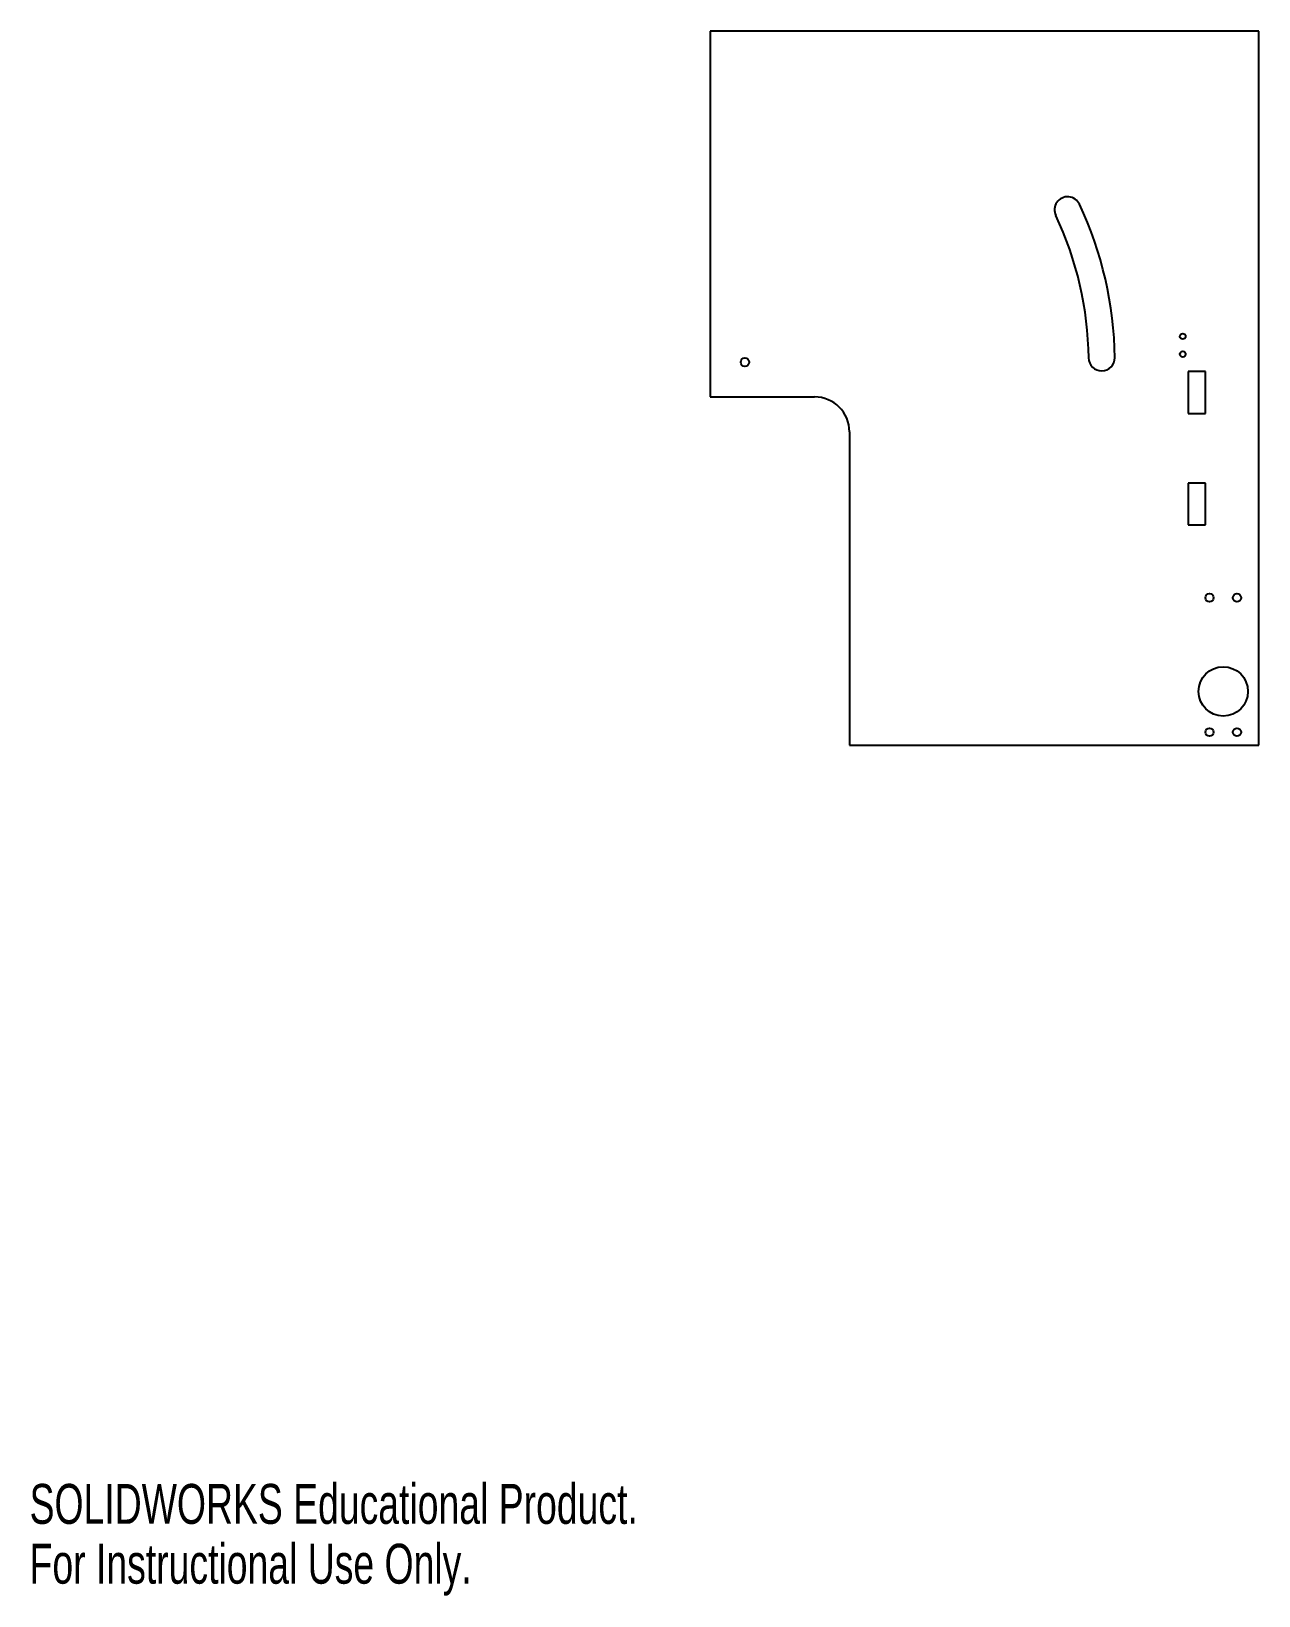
# Model space of a CAD drawing. Header units: millimetres. Extents: x 1 to 448, y 0 to 570.
import ezdxf

# ---------------------------------------------------------------- set-up
doc = ezdxf.new("R2010")
doc.units = ezdxf.units.MM
doc.styles.add('SLDTEXTSTYLE0', font='TXT', dxfattribs={"width": 0.7})

msp = doc.modelspace()

# ---------------------------------------------------------------- linework, layer by layer
at = {"color": 7, "linetype": 'Continuous', "lineweight": 25}
for p, q in [((248.16, 570.35), (248.16, 437)), ((448.18, 570.35), (248.16, 570.35)), ((448.18, 310), (448.18, 570.35)), ((428.84, 446.25), (422.49, 446.25)), ((422.49, 446.25), (422.49, 431.01)), ((428.84, 431.01), (428.84, 446.25)), ((248.16, 437), (286.26, 437)), ((422.49, 431.01), (428.84, 431.01)), ((298.96, 424.3), (298.96, 310)), ((428.84, 405.61), (422.49, 405.61)), ((422.49, 405.61), (422.49, 390.37)), ((428.84, 390.37), (428.84, 405.61)), ((422.49, 390.37), (428.84, 390.37)), ((298.96, 310), (448.18, 310))]:
    msp.add_line(p, q, dxfattribs=at)
for centre, radius in [((420.49, 459.1), 1.05), ((260.86, 449.7), 1.55), ((420.49, 452.6), 1.05), ((430.25, 363.76), 1.5), ((440.25, 363.76), 1.5), ((435.25, 329.61), 9), ((430.25, 314.76), 1.5), ((440.25, 314.76), 1.5)]:
    msp.add_circle(centre, radius, dxfattribs=at)
for centre, radius, start, end in [((378.5, 505.24), 4.76, 25.2723, 205.2723), ((260.86, 449.7), 125.33, 0.6881, 25.2723), ((260.86, 449.7), 134.85, 0.6881, 25.2723), ((390.94, 451.26), 4.76, 180.6881, 0.6881), ((286.26, 424.3), 12.7, 0, 90)]:
    msp.add_arc(centre, radius, start, end, dxfattribs=at)

# ---------------------------------------------------------------- texts
at = {"color": 7, "linetype": 'Continuous', "char_height": 14.5493, "attachment_point": 1, "style": 'SLDTEXTSTYLE0'}
for s, insert in [('SOLIDWORKS Educational Product.', (0, 40.58)), ('For Instructional Use Only.', (0, 18.76))]:
    msp.add_mtext(s, dxfattribs=dict(at, insert=insert))

doc.saveas('drawing.dxf')
